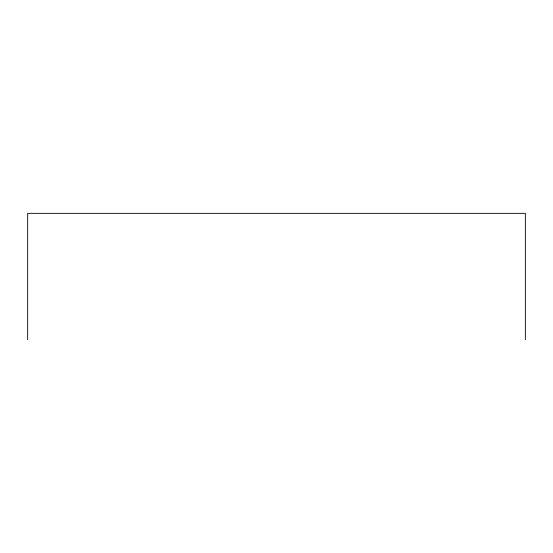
<?xml version="1.0" encoding="UTF-8"?>
<svg xmlns="http://www.w3.org/2000/svg" width="553" height="553" viewBox="0 0 553 553"><rect width="100%" height="100%" fill="white"/><g stroke="black" fill="none" stroke-linecap="round" stroke-linejoin="round"><path stroke-width="0.83" d="M525.35 339.653L525.35 213.347L27.65 213.347L27.65 339.653"/></g></svg>
